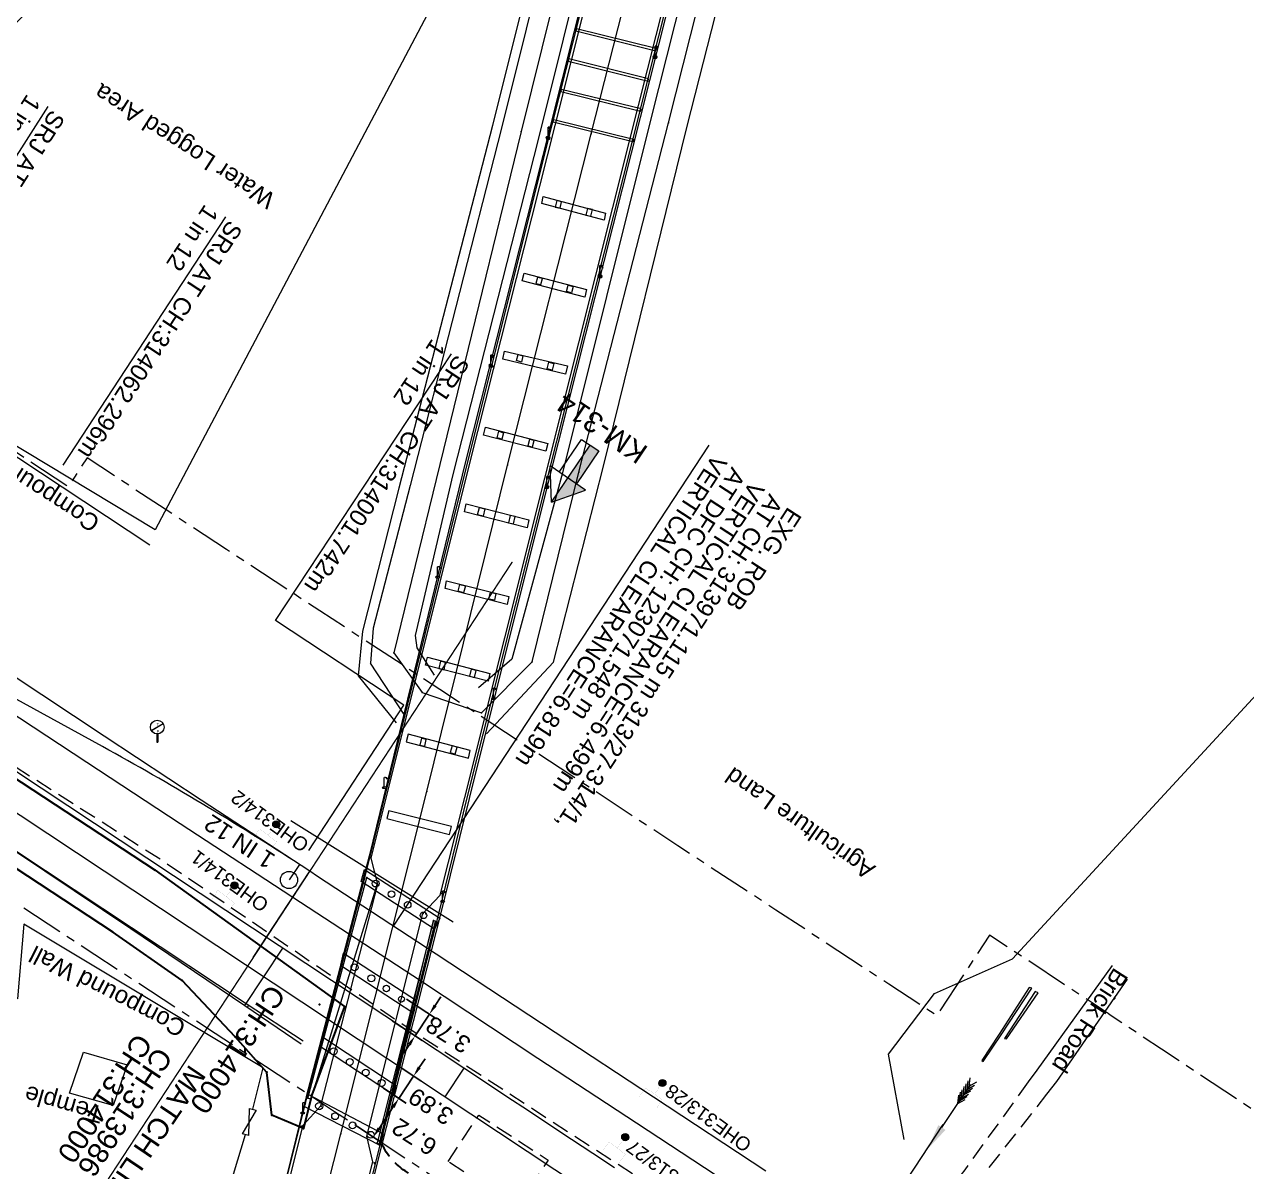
# Model space of a CAD drawing. Header units: metres. Extents: x 628572 to 650094, y 3375792 to 3391117.
# Drawn here: x 633469.6 to 633647.2, y 3388033.6 to 3388199.5 of the extents above; entities that cross this region are included whole.
import ezdxf
from ezdxf.enums import TextEntityAlignment as Align

# ---------------------------------------------------------------- set-up
doc = ezdxf.new("R2010")
doc.units = ezdxf.units.M
doc.header["$MEASUREMENT"] = 0
for name, pattern in [('CENTER', [2, 1.25, -0.25, 0.25, -0.25]), ('DASHED', [0.75, 0.5, -0.25]), ('PHANTOM2', [1.25, 0.625, -0.125, 0.125, -0.125, 0.125, -0.125])]:
    doc.linetypes.add(name, pattern=pattern)
doc.layers.get('Defpoints').update_dxf_attribs({"lineweight": 0})
for name, color, linetype, lineweight in [('BRIDGE DETAILS PLAN', 7, 'Continuous', 0), ('Bridge Parapet', 7, 'Continuous', 0), ('Compound Wall', 251, 'Continuous', 0), ('Culvert Parapet', 7, 'Continuous', 0), ('DFCC BOUNDARY', 6, 'CENTER', 0), ('Existing Chainage', 7, 'Continuous', 0), ('Existing IR Track', 143, 'Continuous', 0), ('Existing Railway Boundary', 7, 'CENTER', 0), ('Footpath', 251, 'Continuous', 0), ('Gate', 251, 'Continuous', 0), ('Govt buliding', 251, 'Continuous', 0), ('Grill', 251, 'Continuous', 0), ('Hut', 251, 'Continuous', 0), ('KM STONE', 7, 'Continuous', 0), ('Lamp_Post', 7, 'Continuous', 0), ('LC DETAILS IN PLAN', 7, 'Continuous', 0), ('MATCH LINE', 7, 'Continuous', 0), ('OHE MAST', 8, 'Continuous', 0), ('Parking Area', 251, 'Continuous', 30), ('Piers_Abutment', 7, 'Continuous', 0), ('PROPOSED DFCC TOE LINE', 239, 'Continuous', 0), ('PROPOSED DFCC TOE SLOPES', 239, 'Continuous', 0), ('PROPOSED FORMATION LINE - PLAN', 187, 'Continuous', 0), ('Religious_Place', 251, 'Continuous', 0), ('River Text', 5, 'Continuous', 0), ('Side Details', 251, 'Continuous', 0), ('Subroad Centre', 34, 'Continuous', 0), ('Subroad Edge', 34, 'Continuous', 0), ('T-P', 8, 'Continuous', 0), ('Text', 251, 'Continuous', 0), ('Water Logged Area', 5, 'Continuous', 0)]:
    doc.layers.add(name, color=color, linetype=linetype, lineweight=lineweight)
for name, color, linetype in [('Cut & Conn', 190, 'Continuous'), ('Cut & Conn curves up', 192, 'Continuous'), ('IR PROPOSALS', 190, 'Continuous')]:
    doc.layers.add(name, color=color, linetype=linetype)
doc.styles.add('CUT-FILL', font='cut-fill.shx', dxfattribs={"height": 2})
doc.styles.get("Standard").update_dxf_attribs({"font": 'arial.ttf'})
doc.styles.add('Style-Arial', font='arial.ttf')
doc.dimstyles.new('ISO-25', dxfattribs={"dimtxt": 2.5, "dimasz": 2.5, "dimexe": 1.25, "dimexo": 0.625, "dimtad": 1, "dimtxsty": 'Standard', "dimcen": 2.5, "dimadec": 0, "dimazin": 0, "dimtfac": 1, "dimtmove": 0, "dimatfit": 3, "dimfxl": 1, "dimarcsym": 0})

# ---------------------------------------------------------------- blocks, each defined once
blk = doc.blocks.new('GT')
at = {"layer": 'Gate'}
for p, q in [((-0.5, -0.5), (-0.5, 0.5)), ((-0.5, 0.5), (0.5, -0.5)), ((0.5, 0.5), (0.5, -0.5))]:
    blk.add_line(p, q, dxfattribs=at)
at = {"layer": 'Gate', "flags": 128}
blk.add_lwpolyline([(0.5, 0.5), (-0.5, -0.5)], dxfattribs=at)
blk = doc.blocks.new('T-P')
at = {"color": 8, "flags": 128}
for points in [[(-0.8, 1.71), (0.92, 2.73)], [(-0.78, 1.68), (0.94, 2.7)], [(0, 1.2), (0, 0)], [(0, 0), (0.15, 0)], [(0.15, 1.2), (0.15, 0)]]:
    blk.add_lwpolyline(points, dxfattribs=at)
at = {"color": 8}
blk.add_circle((0.08, 2.19), 1, dxfattribs=at)
at = {"color": 8, "char_height": 0.4, "attachment_point": 7, "line_spacing_factor": 0.6, "style": 'CUT-FILL'}
for s, insert in [('T', (-0.01, 2.36, 203.18)), ('P', (-0.01, 1.37, 203.18))]:
    blk.add_mtext(s, dxfattribs=dict(at, insert=insert))
blk = doc.blocks.new('LP')
at = {"flags": 128}
for points in [[(0, 0), (0, 1.5)], [(0.25, 1.35), (0.44, 1.35)]]:
    blk.add_lwpolyline(points, dxfattribs=at)
for centre, radius, start, end in [((0.07, 0.99), 0.519, 57.6425, 97.3165), ((0.34, 1.33), 0.094, 11.7012, 168.0476)]:
    blk.add_arc(centre, radius, start, end)
at = {"extrusion": (0, 0, -1)}
blk.add_ellipse((0, 0.01), major_axis=(0.308, 0), ratio=0.400495, dxfattribs=at)
blk.add_ellipse((0.35, 1.36), major_axis=(0.0017, 0.0438), ratio=0.461056, start_param=1.74022, end_param=4.575836)
blk = doc.blocks.new('OHE MAST')
h = blk.add_hatch(color=256)
edge = h.paths.add_edge_path()
edge.add_arc((0, 0), 0.514, 0, 360)
at = {"const_width": 0.01, "flags": 128}
for points in [[(1.5, 3.5), (1.5, 2), (-1.5, 2), (-1.5, 3.5)], [(0, 2), (0, 0)]]:
    blk.add_lwpolyline(points, dxfattribs=at)
blk.add_circle((0, 0), 0.514)
blk = doc.blocks.new('KM POST PLAN')
h = blk.add_hatch(color=256)
h.paths.add_polyline_path([(-6.25, -8.47), (0, 0), (0, -8.47), (-3, -8.47)], flags=16)
h.paths.add_polyline_path([(-3, -20), (-3, -8.47), (0, -8.47), (0, -20)], flags=16)
at = {"flags": 128}
for points in [[(0, 0), (-6.25, -8.47), (6.25, -8.47)], [(0, 0), (0, -20)], [(0, 0), (6.25, -8.47)], [(3, -8.47), (3, -20), (-3, -20), (-3, -8.47)]]:
    blk.add_lwpolyline(points, dxfattribs=at)
blk = doc.blocks.new('*D64')
at = {"color": 0, "lineweight": -2, "transparency": 16777216}
for p, q in [((633525.17, 3388057.93), (633529.53, 3388055.05)), ((633529.31, 3388056.99), (633530.14, 3388058.24)), ((633523.08, 3388054.78), (633527.44, 3388051.89)), ((633528.48, 3388055.74), (633526.39, 3388052.58)), ((633525.57, 3388051.33), (633524.74, 3388050.08))]:
    blk.add_line(p, q, dxfattribs=at)
at = {"color": 0, "transparency": 16777216}
for points in [[(633529.52, 3388056.85), (633529.1, 3388057.12), (633528.48, 3388055.74)], [(633525.77, 3388051.19), (633525.36, 3388051.47), (633526.39, 3388052.58)]]:
    blk.add_solid(points, dxfattribs=at)
at = {"layer": 'Defpoints', "color": 0, "transparency": 16777216}
for p in [(633524.65, 3388058.28), (633522.56, 3388055.12), (633526.39, 3388052.58)]:
    blk.add_point(p, dxfattribs=at)
at = {"color": 0, "transparency": 16777216, "insert": (633531.22, 3388052.76), "char_height": 2.5, "attachment_point": 5, "rotation": 147.6473}
blk.add_mtext('3.78', dxfattribs=at)
blk = doc.blocks.new('*D65')
at = {"color": 0, "lineweight": -2, "transparency": 16777216}
for p, q in [((633527.01, 3388047.99), (633527.84, 3388049.25)), ((633523.95, 3388048.22), (633527.22, 3388046.05)), ((633524.03, 3388043.5), (633526.18, 3388046.74)), ((633521.8, 3388044.98), (633525.07, 3388042.81)), ((633523.2, 3388042.25), (633522.38, 3388041))]:
    blk.add_line(p, q, dxfattribs=at)
at = {"color": 0, "transparency": 16777216}
for points in [[(633527.22, 3388047.86), (633526.8, 3388048.13), (633526.18, 3388046.74)], [(633523.41, 3388042.11), (633523, 3388042.39), (633524.03, 3388043.5)]]:
    blk.add_solid(points, dxfattribs=at)
at = {"layer": 'Defpoints', "color": 0, "transparency": 16777216}
for p in [(633523.43, 3388048.57), (633521.28, 3388045.32), (633526.18, 3388046.74)]:
    blk.add_point(p, dxfattribs=at)
at = {"color": 0, "transparency": 16777216, "insert": (633528.7, 3388042.34), "char_height": 2.5, "attachment_point": 5, "rotation": 147.6473}
blk.add_mtext('3.89', dxfattribs=at)
blk = doc.blocks.new('*D66')
at = {"color": 0, "lineweight": -2, "transparency": 16777216}
for p, q in [((633521.81, 3388044.97), (633525.08, 3388042.82)), ((633523.21, 3388042.25), (633521.16, 3388039.14)), ((633518.1, 3388039.36), (633521.38, 3388037.2))]:
    blk.add_line(p, q, dxfattribs=at)
at = {"color": 0, "transparency": 16777216}
for points in [[(633523.42, 3388042.11), (633523, 3388042.39), (633524.04, 3388043.5)], [(633521.37, 3388039.01), (633520.95, 3388039.28), (633520.33, 3388037.89)]]:
    blk.add_solid(points, dxfattribs=at)
at = {"layer": 'Defpoints', "color": 0, "transparency": 16777216}
for p in [(633521.28, 3388045.32), (633517.58, 3388039.71), (633520.33, 3388037.89)]:
    blk.add_point(p, dxfattribs=at)
at = {"color": 0, "transparency": 16777216, "insert": (633526.3, 3388037.91), "char_height": 2.5, "attachment_point": 5, "rotation": 147.6473}
blk.add_mtext('6.72', dxfattribs=at)
blk = doc.blocks.new('River A')
at = {"layer": 'River Text'}
for p, q in [((0.4, 16.4), (-3.2, 24, -1499.5)), ((0.5, 20.3), (-3.1, 27.8, -1499.5)), ((0.4, 16.4), (4.4, 23.8, -1499.5)), ((0.5, 20.3), (4.5, 27.7, -1499.5)), ((0.1, 6), (-3.5, 13.6, -1499.5)), ((0.2, 9.9), (-3.4, 17.4, -1499.5)), ((0.3, 12.9), (-3.3, 20.5, -1499.5)), ((0.5, 22.3), (0, 0)), ((0.1, 6), (4.1, 13.4, -1499.5)), ((0.2, 9.9), (4.2, 17.2, -1499.5)), ((0.3, 12.9), (4.3, 20.3, -1499.5)), ((0, 0), (-3.6, 7.5, -1499.5)), ((0.1, 3.3), (-3.5, 10.8, -1499.5)), ((0, 0), (4, 7.4, -1499.5)), ((0.1, 3.3), (4.1, 10.7, -1499.5))]:
    blk.add_line(p, q, dxfattribs=at)
at = {"layer": 'River Text', "flags": 128}
blk.add_lwpolyline([(-0.7, -27.7), (0.5, 22.3)], dxfattribs=at)
at = {"layer": 'River Text', "extrusion": (0, 0, -1)}
blk.add_solid([(-3.5, -27.8), (1.3, -52.7), (4.8, -27.6)], dxfattribs=at)

msp = doc.modelspace()

# ---------------------------------------------------------------- linework, layer by layer
at = {"layer": 'BRIDGE DETAILS PLAN', "flags": 128}
msp.add_lwpolyline([(633552.1138, 3387962.0314), (633603.1585, 3388039.6917)], dxfattribs=at)
at = {"layer": 'Bridge Parapet', "flags": 128}
for points in [[(633582.1079, 3388327.4918), (633570.3504, 3388281.2824), (633558.0854, 3388232.6592), (633546.1026, 3388184.8959), (633533.7307, 3388136.0457), (633522.329, 3388089.3873), (633519.7365, 3388078.6746), (633519.0071, 3388075.9338), (633510.5455, 3388043.721), (633479.7156, 3387918.3144), (633474.7825, 3387889.2321), (633471.5762, 3387859.1145), (633470.2672, 3387837.8417), (633469.9649, 3387815.0777), (633470.0271, 3387781.2957), (633470.0424, 3387748.6727)], [(633470.0424, 3387748.6727), (633470.2984, 3387748.6437), (633470.3051, 3387781.3347), (633470.2459, 3387815.1267), (633470.5221, 3387837.7887), (633471.8002, 3387859.1115), (633475.0455, 3387889.25), (633479.9686, 3387918.2473), (633494.008, 3387977.0023), (633510.7045, 3388043.7049), (633519.1391, 3388075.7197), (633534.0707, 3388136.0056), (633546.3426, 3388184.9469), (633558.3974, 3388232.6781), (633570.6413, 3388281.1624), (633582.3289, 3388327.4457)], [(633521.3285, 3388036.7084), (633529.8433, 3388070.3382), (633533.9877, 3388087.1526), (633545.6663, 3388133.596), (633558.0573, 3388182.7642), (633569.4548, 3388228.1836), (633582.6762, 3388280.2627), (633593.7715, 3388324.3931), (633593.9985, 3388324.3221), (633582.9812, 3388280.2236), (633569.7328, 3388228.0925), (633545.9003, 3388133.6159), (633534.2627, 3388087.0596), (633530.0923, 3388070.2642), (633521.5215, 3388036.6074)], [(633482.2174, 3387748.643), (633482.1688, 3387779.012), (633482.1369, 3387814.719), (633482.4642, 3387837.892), (633483.587, 3387858.0918), (633486.9363, 3387888.1203), (633491.6283, 3387916.0007), (633505.8457, 3387975.0586), (633521.3285, 3388036.7084)], [(633521.5215, 3388036.6074), (633506.0577, 3387975.0676), (633491.8333, 3387915.9936), (633483.906, 3387858.1278), (633482.6542, 3387837.9969), (633482.4189, 3387814.726), (633482.4088, 3387779.14), (633482.4524, 3387748.533), (633482.2174, 3387748.643)]]:
    msp.add_lwpolyline(points, dxfattribs=at)
msp.add_lwpolyline([(633521.1618, 3388036.7999), (633521.2845, 3388036.6834), (633529.4951, 3388069.0573), (633529.3181, 3388069.1913), (633521.1618, 3388036.7999)], close=True, dxfattribs=at)
at = {"layer": 'Compound Wall', "flags": 128}
for points in [[(633402.059, 3388180.6564), (633487.8539, 3388123.9382)], [(633502.8062, 3388041.9121), (633504.3351, 3388047.9558), (633469.5511, 3388068.8098), (633468.6285, 3388057.9489), (633435.8664, 3388064.2246), (633435.8443, 3388084.3486), (633441.8038, 3388080.6518)], [(633499.7938, 3388031.6745), (633500.0099, 3388032.5035), (633501.7537, 3388038.2342)]]:
    msp.add_lwpolyline(points, dxfattribs=at)
at = {"layer": 'Culvert Parapet', "flags": 128}
msp.add_lwpolyline([(633616.0317, 3388059.5059), (633615.6268, 3388059.597), (633611.2998, 3388052.8096), (633608.7563, 3388049.016), (633608.9752, 3388048.8389), (633611.5578, 3388052.7326), (633616.0317, 3388059.5059)], dxfattribs=at)
msp.add_lwpolyline([(633612.0887, 3388052.2225), (633612.3687, 3388052.1434), (633616.9357, 3388058.8208), (633616.5037, 3388059.0199), (633612.0887, 3388052.2225)], close=True, dxfattribs=at)
at = {"layer": 'Cut & Conn', "linetype": 'Continuous', "lineweight": 0, "flags": 128}
msp.add_lwpolyline([(633501.648, 3388056.9798), (633507.1697, 3388065.3171)], dxfattribs=at)
at = {"layer": 'Cut & Conn curves up', "lineweight": 0, "flags": 128}
msp.add_lwpolyline([(633533.4897, 3388047.8857), (633530.7288, 3388043.7171)], dxfattribs=at)
at = {"layer": 'DFCC BOUNDARY', "ltscale": 5, "flags": 128}
msp.add_lwpolyline([(634429.4889, 3387513.4105), (634426.1895, 3387508.3988), (634419.7931, 3387512.5211), (634404.4991, 3387522.3747), (634378.1359, 3387539.6578), (634351.712, 3387556.981), (634335.9664, 3387567.3032), (634320.2886, 3387577.5811), (634304.8024, 3387587.7611), (634289.3462, 3387597.9214), (634272.346, 3387609.0946), (634255.2778, 3387620.3125), (634239.2043, 3387630.8892), (634222.9323, 3387641.5963), (634207.0037, 3387652.0409), (634191.0838, 3387662.4797), (634175.1238, 3387673.0005), (634159.2052, 3387683.4942), (634142.3072, 3387694.5871), (634125.4714, 3387705.639), (634108.1406, 3387717.0123), (634090.8156, 3387728.3817), (634074.7588, 3387738.9565), (634058.5467, 3387749.6288), (634041.5346, 3387760.8181), (634024.4481, 3387772.0564), (634009.347, 3387782.0356), (633994.1171, 3387792.0999), (633978.7581, 3387802.1521), (633963.4261, 3387812.1867), (633948.4915, 3387821.9886), (633933.5729, 3387831.7799), (633915.6253, 3387843.5591), (633881.1974, 3387866.1587), (633864.6302, 3387877.0361), (633849.6344, 3387886.8809), (633834.5936, 3387896.7552), (633829.2074, 3387900.2982), (633839.0778, 3387915.3506), (633828.4043, 3387922.4271), (633812.2617, 3387933.1296), (633797.354, 3387942.9725), (633782.5264, 3387952.7625), (633765.3231, 3387964.1776), (633748.0988, 3387975.6067), (633732.5065, 3387985.9713), (633716.8561, 3387996.3745), (633699.5737, 3388007.8273), (633682.3675, 3388019.2296), (633666.2722, 3388029.8685), (633650.3556, 3388040.3891), (633634.8738, 3388050.6626), (633627.3024, 3388055.6866), (633627.2813, 3388055.7179), (633609.8973, 3388067.2236), (633602.2022, 3388055.5281), (633595.2427, 3388060.098), (633578.8436, 3388070.8663), (633564.5675, 3388080.2056), (633547.4844, 3388091.4779), (633530.0073, 3388102.9177), (633512.5564, 3388114.3403), (633498.9838, 3388123.2488), (633478.7149, 3388136.5747), (633475.9757, 3388132.3917), (633466.8512, 3388138.3907), (633450.5143, 3388149.1452), (633434.7232, 3388159.4875), (633418.1779, 3388170.3241), (633402.6228, 3388180.5383), (633386.7801, 3388190.9414), (633369.5535, 3388202.2641), (633352.3136, 3388213.5955), (633333.4781, 3388225.9568), (633314.6789, 3388238.2943), (633299.7464, 3388248.1103), (633284.7932, 3388257.9399), (633265.7087, 3388270.4181), (633246.5851, 3388282.9206), (633234.3751, 3388290.9157), (633222.1433, 3388298.9251), (633203.8791, 3388310.9031), (633185.6706, 3388322.8445), (633169.1062, 3388333.7518), (633152.7043, 3388344.5522), (633136.6526, 3388355.3307), (633120.6995, 3388366.0431), (633093.1881, 3388384.8291), (633088.3444, 3388388.1366), (633069.1887, 3388401.33), (633056.4484, 3388410.1094), (633046.7317, 3388416.8512), (633039.4302, 3388421.8772), (633030.212, 3388428.258), (633012.2457, 3388440.688), (632996.9051, 3388451.2537), (632992.1416, 3388454.565), (632977.2134, 3388464.8591), (632959.2754, 3388477.1351), (632957.0223, 3388478.7144), (632938.3558, 3388491.398), (632925.836, 3388499.7971), (632902.7424, 3388515.0273), (632890.8353, 3388522.8009), (632885.7488, 3388525.9863), (632868.7141, 3388537.1993), (632847.8113, 3388559.867)], dxfattribs=at)
at = {"layer": 'Existing Chainage', "color": 7, "linetype": 'Continuous', "lineweight": 13, "flags": 128}
msp.add_lwpolyline([(633502.8774, 3388063.9512), (633511.095, 3388076.5)], dxfattribs=at)
msp.add_lwpolyline([(633502.8774, 3388063.9512), (633511.095, 3388076.5)], dxfattribs=at)
at = {"layer": 'Existing IR Track', "color": 88, "linetype": 'DASHED', "ltscale": 5, "flags": 128}
msp.add_lwpolyline([(633655.2558, 3387968.8454), (633651.3204, 3387971.3978), (633618.9693, 3387992.5343), (633588.2438, 3388012.7388), (633555.5721, 3388034.1031), (633524.2034, 3388054.4683), (633489.5286, 3388078.1213), (633461.7389, 3388095.8322), (633429.7692, 3388117.3358), (633397.98, 3388138.1201), (633365.2232, 3388159.5832), (633331.9342, 3388181.5017), (633305.6101, 3388199.5599), (633293.819, 3388207.6162), (633281.4239, 3388215.7519), (633264.447, 3388226.8212), (633226.0824, 3388251.9169), (633201.4886, 3388268.1225), (633165.1673, 3388291.9881), (633131.8644, 3388313.7708), (633100.0164, 3388334.8736), (633069.8468, 3388355.0655), (633066.6826, 3388357.1272), (633052.312, 3388366.5682), (633049.0719, 3388368.7399), (633046.1212, 3388370.658), (633034.399, 3388378.4057), (633025.0907, 3388384.5662), (633008.4566, 3388395.4793), (632989.5886, 3388407.849), (632964.854, 3388424.1264), (632944.356, 3388437.5642), (632916.4413, 3388455.8732), (632896.2201, 3388469.1828), (632879.7564, 3388480.0129), (632866.3179, 3388488.8026), (632862.5514, 3388491.262), (632858.682, 3388493.7589), (632841.7019, 3388504.9599)], dxfattribs=at)
at = {"layer": 'Existing IR Track', "flags": 128}
for points in [[(633577.3994, 3388032.9178), (633561.0644, 3388043.6737), (633546.7342, 3388053.0606), (633529.468, 3388064.4682), (633512.2343, 3388075.7539), (633511.095, 3388076.5), (633495.284, 3388086.8539), (633481.2035, 3388096.1521), (633467.6862, 3388105.0785), (633451.804, 3388115.5032), (633435.599, 3388126.1681), (633419.749, 3388136.6076), (633403.0006, 3388147.6388), (633387.6524, 3388157.7349), (633371.9809, 3388168.0437)], [(633574.9339, 3388029.1698), (633558.5614, 3388039.9207), (633544.2506, 3388049.2826), (633527.1635, 3388060.5576), (633509.7436, 3388071.9599), (633492.2733, 3388083.3953), (633478.6812, 3388092.3166), (633449.2718, 3388111.6519), (633432.9504, 3388122.3962), (633417.1907, 3388132.7179), (633400.6292, 3388143.5651), (633385.0584, 3388153.7896), (633369.2156, 3388164.1927)]]:
    msp.add_lwpolyline(points, dxfattribs=at)
at = {"layer": 'Existing Railway Boundary', "ltscale": 5, "flags": 128}
msp.add_lwpolyline([(631983.38, 3389039.032), (631997.7807, 3389029.4226), (631998.0481, 3389028.4172), (632017.689, 3389013.381), (632054.7643, 3388986.9088), (632106.6339, 3388955.856), (632154.9467, 3388925.0992), (632230.8669, 3388875.9972), (632261.2753, 3388857.0709), (632290.5359, 3388840.2738), (632385.6616, 3388776.6365), (632400.5735, 3388766.5357), (632397.5375, 3388762.1235), (632395.5364, 3388759.1088), (632389.2973, 3388750.367), (632386.7075, 3388746.9674), (632380.0799, 3388739.4039), (632361.8258, 3388715.063), (632365.1364, 3388712.5802), (632373.8273, 3388706.8724), (632388.4278, 3388697.2834), (632403.5607, 3388687.3436), (632418.7904, 3388677.3402), (632434.5002, 3388667.0345), (632450.2517, 3388656.7014), (632466.7864, 3388645.8571), (632483.3195, 3388635.0137), (632501.7611, 3388622.9148), (632520.2525, 3388610.7831), (632536.8197, 3388599.9238), (632553.3588, 3388589.0829), (632565.8495, 3388580.885), (632578.4671, 3388572.604), (632596.9196, 3388560.5289), (632615.4939, 3388548.3741), (632635.6038, 3388535.295), (632652.8405, 3388523.9973), (632669.9946, 3388512.743), (632686.4084, 3388501.9869), (632696.8068, 3388495.1588), (632732.8678, 3388550.0585), (632815.552, 3388494.313), (632865.8266, 3388462.6693), (632954.7858, 3388408.1832), (633025.1519, 3388369.9037), (633056.7277, 3388353.8904), (633065.1399, 3388349.0145), (633088.5914, 3388328.9973), (633152.5885, 3388273.22), (633202.5468, 3388242.3953), (633264.4413, 3388204.6969), (633318.529, 3388171.7998), (633353.1394, 3388148.7029), (633406.9301, 3388112.3266), (633420.502, 3388103.4378), (633436.8123, 3388092.7008), (633466.2362, 3388073.356), (633479.8402, 3388064.4269), (633497.3225, 3388052.9837), (633514.7073, 3388041.6043), (633531.7969, 3388030.3277), (633546.129, 3388020.9518), (633562.4852, 3388010.2117), (633576.5949, 3388000.9466), (633594.4174, 3387989.2137), (633606.8568, 3387981.0241), (633607.7091, 3387982.3188), (633610.8424, 3387980.256), (633626.8506, 3387969.7582), (633642.9494, 3387959.201), (633660.1619, 3387947.8844), (633677.4438, 3387936.5221), (633693.0899, 3387926.2037), (633708.7685, 3387915.8637), (633726.0343, 3387904.4973), (633743.3468, 3387893.1002), (633758.2779, 3387883.3197), (633773.1647, 3387873.5681), (633789.2894, 3387862.9617), (633805.4356, 3387852.3412), (633820.4764, 3387842.4668), (633835.4704, 3387832.6232), (633852.0416, 3387821.7432), (633886.4734, 3387799.1411), (633904.4207, 3387787.3621), (633919.3393, 3387777.5707), (633934.3023, 3387767.7502), (633949.6629, 3387757.6969), (633964.9235, 3387747.7091), (633980.0551, 3387737.7098), (633995.2041, 3387727.6988), (634012.3387, 3387716.4289), (634029.3333, 3387705.2512), (634045.5362, 3387694.5849), (634061.6293, 3387683.9862), (634078.9907, 3387672.5929), (634096.3149, 3387661.224), (634113.1506, 3387650.1721), (634130.0059, 3387639.1072), (634145.8823, 3387628.6414), (634161.8963, 3387618.085), (634177.8703, 3387607.6107), (634193.7633, 3387597.1895), (634209.9993, 3387586.506), (634226.097, 3387575.9134), (634243.1652, 3387564.6955), (634260.1615, 3387553.5249), (634275.6177, 3387543.3646), (634291.1318, 3387533.1662), (634296.8083, 3387529.4449), (634291.9143, 3387522.0113), (634301.9583, 3387515.4268), (634317.7028, 3387505.1053), (634344.1271, 3387487.7818), (634370.6963, 3387470.3636), (634386.1901, 3387460.3813), (634401.9429, 3387450.229), (634426.4972, 3387434.0857), (634451.3792, 3387417.727), (634475.9114, 3387401.5928), (634500.3759, 3387385.5031), (634523.6732, 3387370.1555), (634547.0997, 3387354.7227), (634564.8006, 3387343.068), (634582.571, 3387331.3674), (634601.3879, 3387318.9723), (634620.2858, 3387306.5238), (634639.3106, 3387294.0156), (634658.1243, 3387281.6461), (634679.4814, 3387267.2836), (634702.026, 3387254.0413), (634712.9167, 3387246.4104), (634726.0042, 3387238.4627), (634737.8854, 3387230.0656), (634750.9438, 3387221.7267), (634764.9008, 3387212.4131), (634775.612, 3387204.6159), (634789.3703, 3387195.959), (634801.4607, 3387188.869), (634814.7172, 3387180.8194), (634815.4987, 3387180.2694), (634827.9598, 3387171.3498), (634840.5994, 3387164.128), (634854.2176, 3387155.5292), (634871.8787, 3387143.9515), (634877.6173, 3387139.7695), (634887.5373, 3387132.4757), (634902.4262, 3387121.5277), (634921.3448, 3387107.4791), (634940.6674, 3387093.1306), (634962.2421, 3387077.0753), (634984.1126, 3387060.8), (635000.5185, 3387048.6195), (635017.0238, 3387036.3652), (635035.7455, 3387022.426), (635054.4369, 3387008.5092), (635082.1937, 3386987.9155), (635109.8573, 3386967.3911), (635134.2436, 3386949.2611), (635158.5309, 3386931.2047), (635180.7563, 3386914.7058), (635202.7867, 3386898.3516), (635206.1213, 3386895.8016), (635211.1242, 3386892.0437), (635230.1367, 3386877.9281), (635249.207, 3386863.7701), (635270.9723, 3386847.61), (635292.819, 3386831.3895), (635313.1117, 3386816.3456), (635333.3618, 3386801.3334), (635352.372, 3386787.2182), (635371.5331, 3386772.9909), (635390.4616, 3386758.9197), (635409.8226, 3386744.527), (635427.2062, 3386731.6093), (635445.0434, 3386718.3546), (635461.6171, 3386706.0794), (635478.4695, 3386693.5976), (635493.4196, 3386682.4884), (635508.6023, 3386671.2062), (635518.0063, 3386664.2196), (635527.5618, 3386657.1206), (635543.461, 3386645.2907), (635559.7145, 3386633.1978), (635591.676, 3386610.2688), (635606.0755, 3386599.5015), (635620.6466, 3386588.6057), (635636.5434, 3386576.7606), (635652.3995, 3386564.9458), (635668.2493, 3386553.1365), (635683.9787, 3386541.4169), (635700.2614, 3386528.9886), (635716.7419, 3386516.4094), (635732.9183, 3386504.3569), (635749.0007, 3386492.3748), (635764.9276, 3386480.5277), (635780.91, 3386468.6394), (635796.8963, 3386456.7694), (635812.8908, 3386444.8934), (635829.3631, 3386432.6938), (635845.7912, 3386420.527), (635861.6814, 3386408.7334), (635877.6317, 3386396.8953), (635893.2055, 3386385.3425), (635908.8769, 3386373.7174), (635925.058, 3386361.6972), (635941.2668, 3386349.6564), (635956.6865, 3386338.1889), (635972.0823, 3386326.7391), (635987.7899, 3386315.0493), (636003.5308, 3386303.3347), (636019.0977, 3386291.765), (636034.6476, 3386280.2079), (636050.7681, 3386268.2256), (636066.8961, 3386256.2378), (636083.1084, 3386244.1987), (636099.3561, 3386232.1333), (636114.134, 3386221.1471), (636147.8198, 3386196.1265), (636166.7058, 3386182.1085), (636182.4635, 3386170.4111), (636198.2037, 3386158.7268), (636214.3364, 3386146.7471), (636230.3919, 3386134.8247), (636230.9614, 3386134.4025), (636228.154, 3386130.995), (636300.9317, 3386076.4069), (636382.1931, 3386014.4435), (636463.0816, 3385952.0584), (636544.2755, 3385889.3268), (636568.8921, 3385871.1182), (636613.4471, 3385839.7025), (636628.0709, 3385853.6506), (636650.5128, 3385835.4717), (636693.9069, 3385800.1065), (636686.7095, 3385790.4003), (636696.0629, 3385782.3378), (636710.473, 3385769.9165), (636766.0138, 3385726.4206), (636849.4668, 3385668.9836), (636931.64, 3385608.8479), (637013.8419, 3385548.1951), (637096.6082, 3385488.6336), (637121.9489, 3385470.2058), (637176.9181, 3385426.1737), (637258.1753, 3385363.4078), (637340.1494, 3385301.7514), (637422.2947, 3385241.0852), (637447.0788, 3385223.2045), (637528.2227, 3385160.8768), (637610.9552, 3385100.7612), (637694.8717, 3385041.953), (637753.3499, 3385002.2846), (637771.5944, 3384989.982), (637771.5944, 3384979.4924), (637852.0915, 3384922.0343), (637935.0162, 3384862.0714), (637993.4351, 3384821.4573), (638019.0158, 3384803.2052), (638102.4107, 3384745.0584), (638178.9785, 3384688.3398), (638237.6603, 3384636.8079), (638344.701, 3384557.2221), (638427.4112, 3384496.8586), (638508.4228, 3384435.5926), (638565.3238, 3384391.9743), (638589.782, 3384373.2765), (638631.8324, 3384337.8543), (638619.2503, 3384320.7689), (638700.6253, 3384258.2275), (638758.2306, 3384210.1286), (638748.4263, 3384194.4881), (638832.9819, 3384135.241), (638898.2751, 3384089.8354), (638910.685, 3384104.7359), (638994.0238, 3384045.8483), (639077.2216, 3383986.384), (639102.1383, 3383968.0886), (639159.8745, 3383926.5901), (639184.8741, 3383908.5552), (639242.6613, 3383867.4991), (639268.1519, 3383849.1332), (639327.9549, 3383811.5106), (639354.2186, 3383795.0507), (639414.5653, 3383756.9689), (639440.0428, 3383739.3736), (639498.3493, 3383699.1058), (639523.8465, 3383681.6785), (639574.9736, 3383646.7331), (639583.1624, 3383652.0276), (639689.1575, 3383571.5368), (639770.3529, 3383510.1038), (639826.8338, 3383467.0843), (639851.6063, 3383448.3401), (639907.8381, 3383405.1303), (639928.7552, 3383389.2727), (639932.4136, 3383385.8226), (639987.4639, 3383341.8457), (640012.7135, 3383323.0928), (640093.1273, 3383262.0565), (640171.8725, 3383196.1592), (640228.3322, 3383153.381), (640311.5957, 3383095.2106), (640394.8641, 3383036.2274), (640477.4145, 3382977.0386), (640559.1827, 3382915.4685), (640665.4567, 3382835.3045), (640720.6935, 3382789.5682), (640744.1896, 3382769.9043), (640801.5333, 3382727.7921), (640884.497, 3382668.355), (640967.4181, 3382609.4811), (641049.3321, 3382547.9775), (641130.842, 3382487.0083), (641212.6929, 3382426.3203), (641295.2397, 3382366.2732), (641377.1032, 3382305.6407), (641458.6913, 3382244.4694), (641539.788, 3382182.3426), (641622.1383, 3382122.0097), (641702.364, 3382062.6427), (641784.5528, 3382001.6936), (641867.0132, 3381941.5198), (641973.939, 3381862.1361), (642047.1447, 3381806.5386), (642111.3474, 3381756.247), (642135.5451, 3381737.1522), (642191.6481, 3381692.8805), (642216.3665, 3381674.0919), (642297.8377, 3381612.4104), (642380.4062, 3381552.4772), (642463.3246, 3381492.4122), (642545.7114, 3381431.7783), (642627.5896, 3381371.9523), (642710.042, 3381311.7191), (642794.2249, 3381254.3826), (642875.8129, 3381193.2771), (642956.3456, 3381130.3141), (643036.4583, 3381067.3443), (643117.185, 3381004.8095), (643172.4593, 3380960.8682), (643197.158, 3380942.1115), (643255.3116, 3380901.5691), (643282.0179, 3380885.9855), (643340.0019, 3380844.3971), (643414.9945, 3380785.1482), (643451.8986, 3380756.7808), (643532.8037, 3380694.4612), (643535.2972, 3380692.6635), (643551.2784, 3380680.8194), (643567.3357, 3380668.919), (643583.0638, 3380657.2952), (643598.7082, 3380645.7333), (643614.3081, 3380634.1892), (643630.1523, 3380622.4653), (643650.0814, 3380608.0318), (643669.585, 3380593.9065), (643682.7179, 3380584.1884), (643695.5222, 3380574.7117), (643709.3225, 3380564.4893), (643722.9637, 3380554.3847), (643737.887, 3380543.3483), (643752.8235, 3380532.3022), (643768.2592, 3380520.8389), (643783.7331, 3380509.3472), (643799.7855, 3380497.4973), (643815.9413, 3380485.5714), (643832.7782, 3380473.1288), (643849.7289, 3380460.6021), (643866.059, 3380448.5159), (643882.3496, 3380436.4589), (643898.3816, 3380424.7148), (643914.2305, 3380413.1048), (643929.3278, 3380401.9147), (643944.4267, 3380390.7231), (643959.7518, 3380379.1349), (643975.3902, 3380367.3097), (643987.907, 3380358.1055), (644000.1603, 3380349.0958), (644017.4569, 3380336.3184), (644034.4669, 3380323.7528), (644046.4455, 3380314.9727), (644249.4258, 3380165.3983), (644621.007, 3379887.6965), (644676.9944, 3379845.4482), (644702.8645, 3379825.9912), (644738.6024, 3379799.4801), (644742.2817, 3379796.7418), (644771.2557, 3379773.8192), (644804.6479, 3379750.2058), (644834.554, 3379728.6172), (644848.5372, 3379718.5093), (644863.2911, 3379707.9396), (644878.1999, 3379697.2589), (644893.8111, 3379686.127), (644909.381, 3379675.0245), (644918.4816, 3379668.5863), (644935.1691, 3379656.7791), (644907.7997, 3379620.3367), (644936.8456, 3379598.666), (644961.4527, 3379618.4234), (645145.9779, 3379481.4776), (645154.4712, 3379493.1591), (645276.7247, 3379402.534), (645270.2115, 3379393.7381), (645468.3754, 3379252.8811), (645478.6859, 3379267.1096), (645498.5589, 3379252.3702), (645510.5872, 3379243.9988), (645510.5872, 3379243.9988), (645531.3517, 3379228.922), (645544.8911, 3379218.91), (645549.0311, 3379215.8257)], dxfattribs=at)
at = {"layer": 'Footpath', "flags": 128}
for points in [[(633519.4, 3388075.6107), (633520.8929, 3388074.6705), (633511.2394, 3388043.3859), (633510.8185, 3388043.5419), (633519.4, 3388075.6107)], [(633529.0851, 3388069.3383), (633529.3147, 3388069.2519), (633529.0851, 3388069.3383), (633520.8935, 3388037.0215), (633521.1565, 3388036.7344), (633529.0851, 3388069.3383)]]:
    msp.add_lwpolyline(points, close=True, dxfattribs=at)
at = {"layer": 'Footpath'}
for p in [(633519.8995, 3388078.473), (633519.1151, 3388075.793), (633519.4, 3388075.611), (633520.8929, 3388074.67), (633530.2737, 3388073.248), (633530.4547, 3388073.304), (633527.5853, 3388070.344), (633527.9473, 3388070.307), (633529.0851, 3388069.338), (633529.3147, 3388069.252), (633510.8185, 3388043.542), (633511.2395, 3388043.386), (633512.7293, 3388042.381), (633509.7699, 3388039.409), (633509.9429, 3388039.46), (633519.4247, 3388037.962), (633520.8935, 3388037.021), (633521.1565, 3388036.734), (633520.4521, 3388034.152), (633520.5451, 3388033.978)]:
    msp.add_point(p, dxfattribs=at)
at = {"layer": 'Govt buliding', "color": 88, "linetype": 'DASHED', "ltscale": 5, "flags": 128}
msp.add_lwpolyline([(633531.1842, 3388034.318), (633535.6401, 3388041.0754), (633545.7322, 3388034.5409), (633541.2762, 3388027.7836), (633531.1842, 3388034.318)], close=True, dxfattribs=at)
at = {"layer": 'Grill', "flags": 128}
for points in [[(633562.1331, 3388286.4926), (633560.5067, 3388276.6158), (633557.2847, 3388262.8043), (633556.2902, 3388258.9474), (633552.0949, 3388242.716), (633537.6306, 3388184.8751), (633524.0561, 3388132.143), (633518.7511, 3388111.4078), (633518.1442, 3388104.8979), (633523.6452, 3388098.0501)], [(633508.3392, 3388083.8853), (633531.9561, 3388069.1449)]]:
    msp.add_lwpolyline(points, dxfattribs=at)
at = {"layer": 'Hut', "flags": 128}
msp.add_lwpolyline([(633597.5056, 3388037.5136), (633595.2134, 3388049.9089), (633601.8836, 3388058.7339), (633613.2054, 3388063.7783), (633652.7855, 3388106.5987), (633653.3826, 3388121.8506)], dxfattribs=at)
at = {"layer": 'IR PROPOSALS', "linetype": 'Continuous', "lineweight": 0}
msp.add_line((633509.6069, 3388077.4744), (633508.077, 3388075.234), dxfattribs=at)
at = {"layer": 'IR PROPOSALS', "linetype": 'Continuous', "lineweight": 0, "flags": 128}
for points in [[(633005.3366, 3388390.6501), (633017.9238, 3388382.2456, 0.00993225), (633037.4473, 3388369.7631, -0.01048092), (633058.0346, 3388356.5686), (633177.8795, 3388276.1671), (633464.7937, 3388087.4008), (633591.8294, 3388003.2666), (633707.3008, 3387929.2386), (633752.2019, 3387899.7159), (633755.1075, 3387899.6122)], [(633509.6069, 3388077.4744, 0.01891144), (633480.9665, 3388094.6099), (633461.9077, 3388105.0551, -0.01985979), (633431.8665, 3388123.1061)]]:
    msp.add_lwpolyline(points, format="xyb", dxfattribs=at)
msp.add_lwpolyline([(633555.3862, 3388033.408), (633552.2556, 3388035.4725), (633549.1262, 3388037.5386), (633545.9977, 3388039.6063), (633542.87, 3388041.6751), (633539.7429, 3388043.7448), (633536.6162, 3388045.8151), (633533.4897, 3388047.8857), (633203.4778, 3388266.4486)], dxfattribs=at)
at = {"layer": 'IR PROPOSALS', "lineweight": 13, "flags": 128}
for points in [[(633449.8647, 3388151.3), (633473.048, 3388187.6164)], [(633475.2731, 3388135.5288), (633498.8695, 3388171.5781)], [(633510.9379, 3388079.5078), (633524.7675, 3388100.636), (633506.1164, 3388112.9285), (633531.6685, 3388151.6978)]]:
    msp.add_lwpolyline(points, dxfattribs=at)
at = {"layer": 'IR PROPOSALS', "linetype": 'DASHED', "lineweight": 30, "ltscale": 5, "flags": 128}
msp.add_lwpolyline([(633801.3038, 3387853.9562, -0.3195207), (633798.335, 3387853.017), (633524.9612, 3388032.9503, -0.138793), (633521.583, 3388036.849)], format="xyb", dxfattribs=at)
at = {"layer": 'IR PROPOSALS', "linetype": 'Continuous', "lineweight": 0}
msp.add_circle((633508.077, 3388075.234), 1.2487, dxfattribs=at)
at = {"layer": 'LC DETAILS IN PLAN', "lineweight": 13, "flags": 128}
msp.add_lwpolyline([(633523.2426, 3388068.545), (633569.1235, 3388138.4032)], dxfattribs=at)
at = {"layer": 'MATCH LINE', "linetype": 'PHANTOM2', "ltscale": 15, "const_width": 0.2}
msp.add_lwpolyline([(633540.5301, 3388121.4489), (633472.934, 3388018.226)], dxfattribs=at)
at = {"layer": 'Parking Area', "flags": 128}
for points in [[(633292.7737, 3388206.196), (633331.0949, 3388179.8625), (633364.3908, 3388158.1108), (633396.8318, 3388136.7242), (633428.5828, 3388116.0236), (633488.6072, 3388076.6821), (633516.1604, 3388056.8332), (633511.4135, 3388044.0298), (633510.1758, 3388039.127), (633505.5691, 3388041.0757)], [(633505.5671, 3388041.0707), (633504.856, 3388047.2828), (633500.2437, 3388052.4574), (633492.5439, 3388060.6405), (633482.4369, 3388067.688), (633454.2176, 3388086.204), (633422.5735, 3388106.9845), (633390.5145, 3388127.9541), (633358.7155, 3388148.6416), (633325.4576, 3388171.0413), (633286.6803, 3388196.9569)]]:
    msp.add_lwpolyline(points, dxfattribs=at)
at = {"layer": 'Parking Area'}
for p in [(633488.6072, 3388076.682), (633482.4369, 3388067.688), (633492.5439, 3388060.641), (633512.4849, 3388057.1558), (633516.1604, 3388056.833), (633500.2437, 3388052.457), (633504.835, 3388047.322), (633511.4135, 3388044.03), (633505.5671, 3388041.071), (633510.1758, 3388039.127)]:
    msp.add_point(p, dxfattribs=at)
at = {"layer": 'Piers_Abutment', "flags": 128}
for points in [[(633549.8626, 3388198.9244), (633549.7836, 3388198.6174), (633561.3682, 3388195.7227), (633561.4473, 3388196.0299), (633549.8626, 3388198.9244)], [(633560.3426, 3388191.6469), (633548.756, 3388194.5465), (633548.6669, 3388194.2145), (633560.2536, 3388191.3149), (633560.3426, 3388191.6469)], [(633559.1639, 3388186.945), (633559.238, 3388187.264), (633547.6334, 3388190.1077), (633547.5593, 3388189.7886), (633559.1639, 3388186.945)], [(633546.4587, 3388185.3458), (633546.5507, 3388185.7098), (633558.1473, 3388182.8892), (633558.0459, 3388182.488), (633546.4587, 3388185.3458)], [(633545.0181, 3388174.532), (633554.0728, 3388172.1068), (633553.8697, 3388171.1148), (633544.8149, 3388173.5401), (633545.0181, 3388174.532)], [(633547.4629, 3388172.8237), (633547.693, 3388173.7727), (633546.9811, 3388173.9378), (633546.7508, 3388172.9882), (633547.4629, 3388172.8237)], [(633551.9317, 3388171.6811), (633552.1619, 3388172.63), (633551.4499, 3388172.7951), (633551.2196, 3388171.8456), (633551.9317, 3388171.6811)], [(633542.2356, 3388163.4124), (633551.3302, 3388161.0401), (633551.0631, 3388159.9132), (633541.9684, 3388162.2855), (633542.2356, 3388163.4124)], [(633544.8994, 3388162.6281), (633544.1825, 3388162.7702), (633543.9513, 3388161.8862), (633544.6683, 3388161.7441), (633544.8994, 3388162.6281)], [(633548.6543, 3388161.6615), (633549.3583, 3388161.4574), (633549.1321, 3388160.5515), (633548.4282, 3388160.7556), (633548.6543, 3388161.6615)], [(633539.3979, 3388152.0598), (633548.5426, 3388149.9165), (633548.2735, 3388148.7516), (633539.1284, 3388150.895), (633539.3979, 3388152.0598)], [(633541.8597, 3388150.4555), (633541.1357, 3388150.6956), (633541.3569, 3388151.5746), (633542.0728, 3388151.3965), (633541.8597, 3388150.4555)], [(633545.8457, 3388150.4879), (633546.5467, 3388150.2808), (633546.3126, 3388149.3299), (633545.5966, 3388149.496), (633545.8457, 3388150.4879)], [(633536.6394, 3388141.0142), (633545.709, 3388138.6769), (633545.4219, 3388137.54), (633536.3522, 3388139.8773), (633536.6394, 3388141.0142)], [(633539.0271, 3388139.2769), (633538.3161, 3388139.464), (633538.5673, 3388140.431), (633539.2692, 3388140.1979), (633539.0271, 3388139.2769)], [(633542.767, 3388138.3334), (633543.481, 3388138.1483), (633543.7231, 3388139.0692), (633543.0091, 3388139.2543), (633542.767, 3388138.3334)], [(633533.5776, 3388128.7277), (633533.8098, 3388129.9006), (633542.9284, 3388127.5693), (633542.6963, 3388126.3964), (633533.5776, 3388128.7277)], [(633536.2705, 3388128.1173), (633535.4916, 3388128.3034), (633535.7617, 3388129.3554), (633536.5411, 3388129.1692), (633536.2705, 3388128.1173)], [(633540.2045, 3388128.1917), (633539.9624, 3388127.1428), (633540.6904, 3388126.9767), (633540.9328, 3388128.0267), (633540.2045, 3388128.1917)], [(633539.8057, 3388115.2618), (633530.754, 3388117.5671), (633530.9882, 3388118.718), (633540.0399, 3388116.4127), (633539.8057, 3388115.2618)], [(633532.9201, 3388118.1768), (633533.7061, 3388117.9557), (633533.4569, 3388116.9637), (633532.675, 3388117.1758), (633532.9201, 3388118.1768)], [(633537.3749, 3388117.0441), (633538.1529, 3388116.846), (633537.9288, 3388115.8751), (633537.1358, 3388116.0362), (633537.3749, 3388117.0441)], [(633537.0021, 3388104.1132), (633527.9034, 3388106.4415), (633528.1796, 3388107.5854), (633537.2783, 3388105.2571), (633537.0021, 3388104.1132)], [(633530.1025, 3388107.0032), (633529.8704, 3388105.9822), (633530.6023, 3388105.7901), (633530.8355, 3388106.8155), (633530.1025, 3388107.0032)], [(633534.5534, 3388105.8805), (633534.3212, 3388104.8596), (633535.0532, 3388104.6675), (633535.2863, 3388105.6929), (633534.5534, 3388105.8805)], [(633534.4167, 3388094.0686), (633525.399, 3388096.4228), (633525.1218, 3388095.2899), (633534.1396, 3388092.9356), (633534.4167, 3388094.0686)], [(633528.0319, 3388095.6635), (633527.3489, 3388095.8456), (633527.0658, 3388094.8366), (633527.7948, 3388094.6605), (633528.0319, 3388095.6635)], [(633531.5086, 3388093.741), (633532.2416, 3388093.5149), (633532.4937, 3388094.5338), (633531.7818, 3388094.7219), (633531.5086, 3388093.741)], [(633531.6851, 3388082.9829), (633522.5854, 3388085.2862), (633522.2983, 3388084.1633), (633531.398, 3388081.86), (633531.6851, 3388082.9829)], [(633529.242, 3388068.0643), (633518.578, 3388074.9998), (633519.0672, 3388076.7397), (633530.0162, 3388069.6822), (633529.242, 3388068.0643)], [(633515.9625, 3388064.6002), (633515.5532, 3388062.8322), (633526.2172, 3388055.8967), (633526.6265, 3388057.6647), (633515.9625, 3388064.6002)], [(633523.2625, 3388044.0021), (633512.6525, 3388051.0017), (633512.9627, 3388052.4286), (633523.5727, 3388045.4291), (633523.2625, 3388044.0021)], [(633521.7454, 3388038.3309), (633521.3193, 3388036.6409), (633510.269, 3388042.3245), (633510.8326, 3388044.1169), (633521.7454, 3388038.3309)]]:
    msp.add_lwpolyline(points, close=True, dxfattribs=at)
at = {"layer": 'Piers_Abutment'}
for centre, radius in [((633520.6579, 3388074.717), 0.5007), ((633522.9827, 3388073.1592), 0.4806), ((633525.3225, 3388071.6219), 0.4806), ((633527.6293, 3388070.0965), 0.4839), ((633517.5957, 3388062.5345), 0.5076), ((633520.0275, 3388060.9431), 0.5076), ((633522.2207, 3388059.4733), 0.4695), ((633524.414, 3388057.9205), 0.4256), ((633514.5744, 3388050.3404), 0.4975), ((633516.9062, 3388048.7951), 0.4975), ((633519.238, 3388047.2587), 0.4975), ((633521.5518, 3388045.7384), 0.4975), ((633512.4688, 3388042.3867), 0.528), ((633514.7646, 3388040.8984), 0.4882), ((633517.3092, 3388039.5802), 0.5007), ((633519.9567, 3388038.2113), 0.5007)]:
    msp.add_circle(centre, radius, dxfattribs=at)
at = {"layer": 'PROPOSED DFCC TOE LINE', "lineweight": 0, "flags": 128}
msp.add_lwpolyline([(633509.848, 3388051.4007), (633501.6438, 3388056.9419), (633485.0815, 3388068.1548), (633468.4514, 3388079.2655), (633451.7943, 3388090.3353), (633435.0908, 3388101.3351), (633418.3986, 3388112.352), (633401.6939, 3388123.35), (633385.0246, 3388134.4015), (633368.2568, 3388145.3042)], dxfattribs=at)
at = {"layer": 'PROPOSED DFCC TOE SLOPES', "flags": 128}
for points in [[(633477.1578, 3388073.5322), (633477.1195, 3388073.4743)], [(633477.1578, 3388073.5322), (633477.1195, 3388073.4743)], [(633485.5335, 3388068.0684), (633485.433, 3388067.9168)], [(633485.5335, 3388068.0684), (633485.433, 3388067.9168)], [(633493.7925, 3388062.4285), (633493.7142, 3388062.3103)], [(633493.7925, 3388062.4285), (633493.7142, 3388062.3103)], [(633502.2081, 3388057.025), (633501.9957, 3388056.7043)], [(633502.2081, 3388057.025), (633501.9957, 3388056.7043)]]:
    msp.add_lwpolyline(points, dxfattribs=at)
at = {"layer": 'PROPOSED FORMATION LINE - PLAN', "lineweight": 0, "flags": 128}
msp.add_lwpolyline([(633510.1091, 3388051.7923), (633501.8541, 3388057.2594), (633485.1795, 3388068.3028), (633468.5049, 3388079.3462), (633451.8303, 3388090.3896), (633435.1556, 3388101.433), (633418.481, 3388112.4764), (633401.8064, 3388123.5198), (633385.1317, 3388134.5632), (633368.4571, 3388145.6067)], dxfattribs=at)
at = {"layer": 'Religious_Place', "flags": 128}
msp.add_lwpolyline([(633478.2204, 3388050.2126), (633484.5472, 3388048.3937), (633482.5193, 3388042.457), (633476.1916, 3388044.2639), (633478.2204, 3388050.2126)], close=True, dxfattribs=at)
at = {"layer": 'Subroad Centre', "flags": 128}
for points in [[(633583.0723, 3388351.3106), (633578.119, 3388328.1283), (633571.7516, 3388304.1812), (633564.3925, 3388275.0273), (633541.7985, 3388183.9915), (633523.3237, 3388108.2191), (633527.4499, 3388102.4655), (633536.0725, 3388099.5313), (633543.4115, 3388106.9533), (633550.1804, 3388134.4833), (633563.2297, 3388185.2595), (633574.9723, 3388231.6308), (633583.454, 3388264.7546), (633593.0159, 3388285.2132), (633604.6459, 3388312.9255), (633602.8012, 3388322.5298), (633606.3885, 3388345.4753)], [(633476.1565, 3387749.1689), (633476.083, 3387780.5949), (633475.9878, 3387814.5129), (633476.3502, 3387837.9568), (633477.4061, 3387858.5637), (633480.6304, 3387888.9022), (633485.8945, 3387917.3765), (633499.9989, 3387976.7085), (633515.6287, 3388038.3672), (633528.0838, 3388088.0955), (633539.8296, 3388135.5188), (633551.9994, 3388183.6341), (633563.711, 3388229.7144), (633576.4832, 3388280.1886), (633588.0418, 3388326.2069), (633593.685, 3388348.5931)]]:
    msp.add_lwpolyline(points, dxfattribs=at)
at = {"layer": 'Subroad Centre'}
for p in [(633541.7985, 3388183.992), (633563.2297, 3388185.259), (633551.9994, 3388183.634), (633539.8296, 3388135.519), (633550.1804, 3388134.483), (633523.3237, 3388108.219), (633543.4115, 3388106.953), (633527.4499, 3388102.466), (633536.0725, 3388099.531), (633528.0838, 3388088.095), (633515.6287, 3388038.367)]:
    msp.add_point(p, dxfattribs=at)
at = {"layer": 'Subroad Edge', "flags": 128}
for points in [[(633529.2242, 3388104.9933), (633526.7118, 3388108.9747), (633526.4401, 3388110.7667), (633531.9244, 3388134.1409), (633544.3724, 3388183.0231), (633558.6895, 3388240.4351), (633567.1414, 3388274.5219), (633574.5045, 3388303.5758), (633580.889, 3388327.6309), (633586.7803, 3388350.6961)], [(633470.7695, 3387749.0436), (633470.7051, 3387781.3946), (633470.6459, 3387815.0926), (633470.9731, 3387837.7656), (633472.1232, 3387859.0534), (633475.4205, 3387889.188), (633480.3036, 3387918.2073), (633494.42, 3387976.9703), (633510.1499, 3388039.619), (633512.6973, 3388042.4037), (633520.9849, 3388074.6135), (633520.0274, 3388078.4096), (633522.71, 3388089.2752), (633534.4127, 3388136.0066), (633546.7466, 3388184.8798), (633558.7414, 3388232.5321), (633570.9893, 3388281.0593), (633582.6629, 3388327.2987), (633587.2932, 3388350.503)], [(633481.8145, 3387748.7111), (633481.7738, 3387779.0201), (633481.7468, 3387814.6381), (633482.0912, 3387837.889), (633483.2251, 3387858.2489), (633486.4493, 3387888.0584), (633491.2293, 3387916.1287), (633505.3767, 3387975.0817), (633520.2712, 3388034.2746), (633519.3737, 3388038.0057), (633527.5173, 3388070.3545), (633530.0247, 3388073.0422), (633533.6167, 3388087.2027), (633545.2553, 3388133.62), (633557.6023, 3388182.7563), (633569.1058, 3388228.3266), (633582.2972, 3388280.4427), (633593.4095, 3388324.6212), (633600.1237, 3388346.5592)], [(633601.9736, 3388346.3869), (633598.2941, 3388321.3935), (633600.3837, 3388311.4582), (633590.7412, 3388287.4675), (633580.9442, 3388265.9389), (633572.3533, 3388232.1022), (633560.6227, 3388185.6168), (633547.8334, 3388134.3856), (633540.4656, 3388107.3037), (633535.608, 3388103.1324)], [(633518.7525, 3388289.4078), (633539.5448, 3388291.2418), (633557.8037, 3388290.6202), (633561.3104, 3388288.6217), (633563.711, 3388285.5624), (633561.7976, 3388276.2267), (633553.3688, 3388242.2629), (633538.9506, 3388184.4859), (633525.7032, 3388132.5408), (633520.3082, 3388111.8066), (633519.9285, 3388106.7356)], [(633536.79, 3388096.4502), (633546.5285, 3388106.8928), (633553.7756, 3388135.3488), (633565.9336, 3388184.7591), (633577.7462, 3388231.1244), (633586.0749, 3388263.8182), (633595.6435, 3388282.6078), (633604.5355, 3388288.9606), (633614.6358, 3388291.4091), (633616.5488, 3388291.5649), (633637.0098, 3388291.6809)], [(633524.9224, 3388099.1169), (633519.9285, 3388106.7356)], [(633627.7072, 3388062.8053), (633616.756, 3388047.5848), (633615.5272, 3388045.8899)], [(633618.2313, 3388044.1059), (633619.6938, 3388045.9644), (633629.9649, 3388060.8309)]]:
    msp.add_lwpolyline(points, dxfattribs=at)
at = {"layer": 'Subroad Edge', "color": 88, "linetype": 'DASHED', "ltscale": 5, "flags": 128}
for points in [[(633615.5272, 3388045.8899), (633606.282, 3388033.1373), (633603.0154, 3388028.8388)], [(633605.1892, 3388027.5605), (633608.1687, 3388031.318), (633618.2335, 3388044.1086)]]:
    msp.add_lwpolyline(points, dxfattribs=at)
at = {"layer": 'Water Logged Area', "flags": 128}
msp.add_lwpolyline([(633422.7999, 3388165.7565), (633455.6369, 3388187.1888), (633479.9074, 3388211.1623), (633535.899, 3388215.6613), (633488.6292, 3388126.0881), (633422.7999, 3388165.7565)], dxfattribs=at)

# ---------------------------------------------------------------- block references
at = {"layer": 'Gate', "xscale": 3.825491863653, "zscale": 1.955886464918912, "rotation": 253.9918337747077}
msp.add_blockref('GT', (633502.28, 3388040.0731), dxfattribs=at)
at = {"layer": 'KM STONE'}
ref = msp.add_blockref('KM POST PLAN', (633546.223, 3388130.1422), dxfattribs=dict(at, xscale=0.5, yscale=0.5, zscale=0.5, rotation=145.7928069193963))
ref.add_attrib('KM-POST', 'KM-314', dxfattribs={"layer": '0', "height": 3, "rotation": 145.792807, "style": 'Style-Arial'}).set_placement((633553.5314, 3388140.8934), align=Align.MIDDLE_CENTER)
at = {"layer": 'Lamp_Post'}
for p in [(633561.27, 3388194.7407), (633561.272, 3388194.7207), (633561.28, 3388194.8757), (633545.7224, 3388183.1049), (633545.7393, 3388182.9409), (633553.2455, 3388163.0279), (633553.2635, 3388162.9989), (633553.2985, 3388162.8289), (633537.4026, 3388150.0101), (633537.4156, 3388149.8531), (633545.5251, 3388132.225), (633545.5581, 3388132.38), (633529.6713, 3388119.2142), (633537.7997, 3388101.5961), (633521.9269, 3388088.6293), (633530.3915, 3388072.1161), (633510.0742, 3388041.362)]:
    msp.add_blockref('LP', p, dxfattribs=at)
at = {"layer": 'OHE MAST', "color": 2, "rotation": 143.3908318566117}
for p in [(633506.2191, 3388083.3096), (633500.1439, 3388074.4344), (633562.3458, 3388045.7246), (633556.9407, 3388037.8663)]:
    msp.add_blockref('OHE MAST', p, dxfattribs=at)
at = {"layer": 'River Text', "xscale": 0.1499234070063734, "yscale": 0.1499234070063734, "zscale": 0.1499234070063734, "rotation": 327.8578786123493}
msp.add_blockref('River A', (633605.2652, 3388042.7332), dxfattribs=at)
at = {"layer": 'T-P'}
msp.add_blockref('T-P', (633488.8468, 3388095.2601), dxfattribs=at)

# ---------------------------------------------------------------- texts
at = {"layer": 'Cut & Conn', "linetype": 'Continuous', "lineweight": 0, "insert": (633506.4658, 3388059.4592), "char_height": 3, "attachment_point": 4, "rotation": 236.483978, "line_spacing_factor": 0.6, "style": 'Style-Arial'}
msp.add_mtext('CH:314000', dxfattribs=at)
at = {"layer": 'Existing Chainage', "color": 7, "lineweight": 0, "char_height": 3, "attachment_point": 4, "rotation": 236.780977, "line_spacing_factor": 0.6, "style": 'Style-Arial'}
for s, insert in [('CH:314000', (633487.1208, 3388052.3517)), ('CH:313986', (633490.0419, 3388050.3677))]:
    msp.add_mtext(s, dxfattribs=dict(at, insert=insert))
at = {"layer": 'IR PROPOSALS', "linetype": 'Continuous', "lineweight": 0}
msp.add_text('1 IN 12', height=2.5, rotation=146.842818, dxfattribs=at).set_placement((633506.2727, 3388078.7438))
at = {"layer": 'IR PROPOSALS', "lineweight": 13, "char_height": 2.5, "width": 53.982498, "attachment_point": 4, "line_spacing_factor": 0.648, "style": 'Style-Arial'}
for s, insert, rotation in [('\\A1;\\pxsm1;SRJ AT {\\A0;CH:314091.831m\\P1 in 12 }', (633472.8303, 3388187.7555), 237.447034), ('\\A1;\\pxsm1;SRJ AT {\\A0;CH:314062.296m\\P1 in 12 }', (633498.6534, 3388171.7196), 236.792885), ('\\A1;\\pxsm1;SRJ AT {\\A0;CH:314001.742m\\P1 in 12 }', (633531.6792, 3388152.1812), 236.60691)]:
    msp.add_mtext(s, dxfattribs=dict(at, insert=insert, rotation=rotation))
at = {"layer": 'LC DETAILS IN PLAN', "color": 10}
for s, p in [('VERTICAL CLEARANCE=6.819m', (633569.7752, 3388137.2362)), ('AT DFC CH: 123071.548 m', (633572.4638, 3388135.3684))]:
    msp.add_text(s, height=2.5, rotation=237, dxfattribs=at).set_placement(p)
at = {"layer": 'LC DETAILS IN PLAN'}
for s, p in [('VERTICAL CLEARANCE=6.499m', (633575.218, 3388133.3715)), ('AT CH: 313971.115 m 313/27-314/1,', (633577.9224, 3388131.4736)), ('EXG. ROB ', (633580.6269, 3388129.5758))]:
    msp.add_text(s, height=2.5, rotation=237, dxfattribs=at).set_placement(p)
at = {"layer": 'MATCH LINE', "linetype": 'Continuous'}
msp.add_text('MATCH LINE - 253', height=3, rotation=235.893022, dxfattribs=at).set_placement((633493.6576, 3388048.5807))
at = {"layer": 'OHE MAST'}
for s, p in [('OHE314/2', (633500.6046, 3388088.4124)), ('OHE314/1', (633494.756, 3388079.7067)), ('OHE313/28', (633563.6882, 3388045.731)), ('OHE313/27', (633558.0581, 3388037.6149))]:
    msp.add_text(s, height=2, rotation=144, dxfattribs=at).set_placement(p, align=Align.RIGHT)
at = {"layer": 'Side Details'}
msp.add_text('Agriculture Land', height=2.5, rotation=145, dxfattribs=at).set_placement((633593.4771, 3388077.1856))
at = {"layer": 'Subroad Edge'}
msp.add_text('Brick Road', height=2.5, rotation=237.356403, dxfattribs=at).set_placement((633628.0483, 3388062.6532))
at = {"layer": 'Text'}
for s, rotation, p in [('Water Logged Area', 147.230021, (633506.2801, 3388174.7007)), ('Compound Wall', 147.230021, (633480.8096, 3388127.6958)), ('Compound Wall', 152.913, (633493.2979, 3388054.4941)), ('Temple', 164.063181, (633481.2761, 3388042.21))]:
    msp.add_text(s, height=2.5, rotation=rotation, dxfattribs=at).set_placement(p)

# ---------------------------------------------------------------- dimensions: what is measured, and where the dimension line sits
at = {"color": 7}
for base, p1, p2, angle, picture, middle in [((633526.3944, 3388052.5808), (633524.648, 3388058.276), (633522.5586, 3388055.1212), 236.483978, '*D64', (633531.2246, 3388052.7607)), ((633526.1816, 3388046.7444), (633521.2783, 3388045.3229), (633523.4277, 3388048.5683), 56.483978, '*D65', (633528.701, 3388042.3446)), ((633520.3327, 3388037.8924), (633521.2848, 3388045.3187), (633517.5821, 3388039.7073), 236.581139, '*D66', (633526.3003, 3388037.9062))]:
    dim = msp.add_linear_dim(base=base, p1=p1, p2=p2, angle=angle, dimstyle='ISO-25', override={"dimasz": 1.5, "dimdsep": 46, "dimtmove": 2}, dxfattribs=at)
    dim.commit()
    dim.dimension.update_dxf_attribs({"geometry": picture, "text_midpoint": middle, "dimtype": 129, "text_rotation": 1})

doc.saveas('drawing.dxf')
